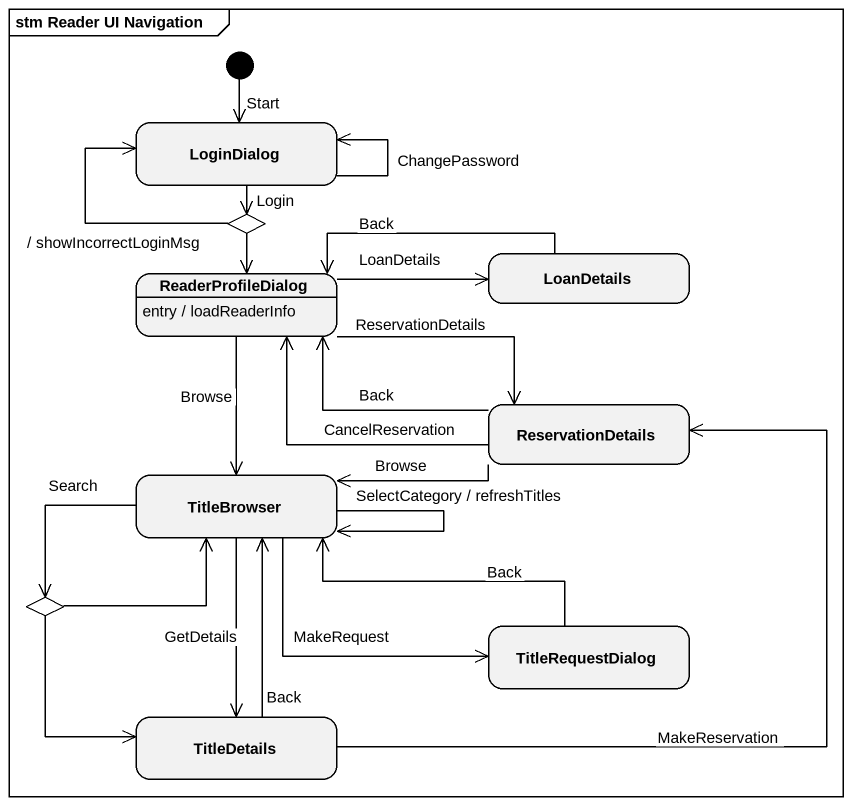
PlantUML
@startuml
mainframe stm Reader UI Navigation
hide empty description
state LoginDialog
state choice1 <<choice>>
state ReaderProfileDialog
ReaderProfileDialog : entry / loadReaderInfo
state LoanDetails
state ReservationDetails
state TitleBrowser
state choice2 <<choice>>
state TitleRequestDialog
state TitleDetails
[*] --> LoginDialog : Start
LoginDialog --> LoginDialog : ChangePassword
LoginDialog --> choice1 : Login
choice1 -up-> LoginDialog : / showIncorrectLoginMsg
choice1 --> ReaderProfileDialog
ReaderProfileDialog -right-> LoanDetails : LoanDetails
ReaderProfileDialog -right-> ReservationDetails : ReservationDetails
ReaderProfileDialog --> TitleBrowser : Browse
LoanDetails -left-> ReaderProfileDialog : Back
ReservationDetails -left-> ReaderProfileDialog : Back
ReservationDetails -left-> ReaderProfileDialog : CancelReservation
ReservationDetails -left-> TitleBrowser : Browse
TitleBrowser --> TitleBrowser : SelectCategory / refreshTitles
TitleBrowser -left-> choice2 : Search
TitleBrowser -right-> TitleRequestDialog : MakeRequest
TitleBrowser --> TitleDetails : GetDetails
choice2 -right-> TitleBrowser
choice2 --> TitleDetails
TitleRequestDialog -left-> TitleBrowser : Back
TitleDetails -up-> ReservationDetails : MakeReservation
TitleDetails -up-> TitleBrowser : Back
@enduml
